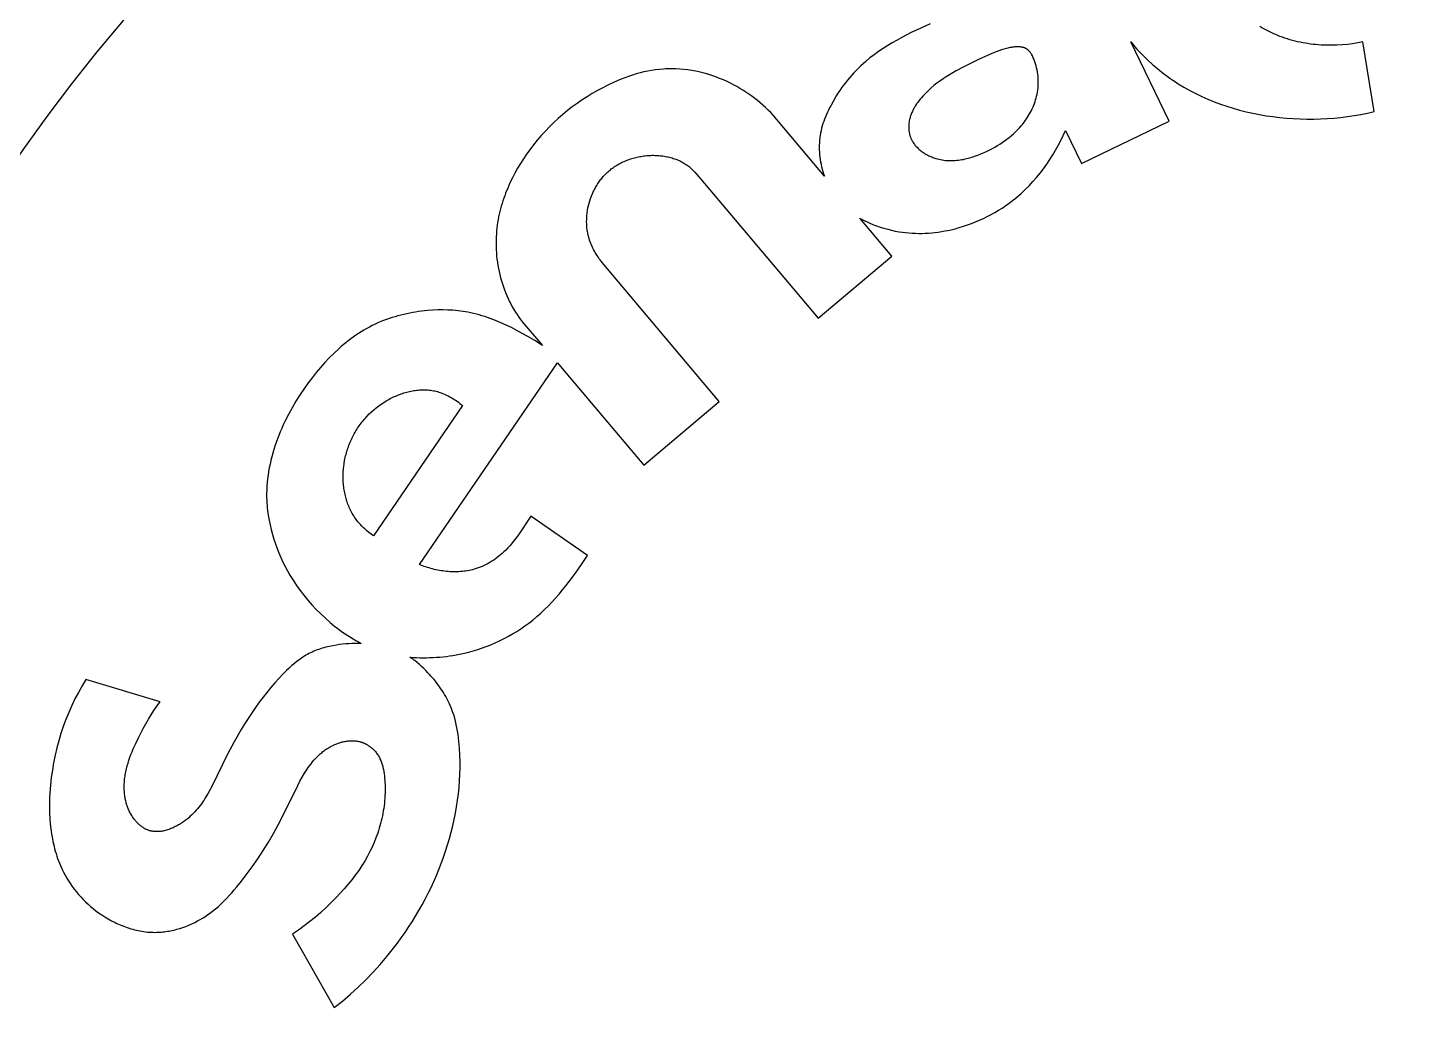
# Model space of a CAD drawing. Extents: x -2485 to -2143, y -68 to 535.
# Drawn here: x -2312.13 to -2277.57, y 190.43 to 215.11 of the extents above; entities that cross this region are included whole.
import ezdxf

# ---------------------------------------------------------------- set-up
doc = ezdxf.new("R2010")
doc.units = 0
doc.layers.add('Contorno', color=5, linetype='Continuous', true_color=0x0000ff)
doc.layers.add('Linha', color=1, linetype='Continuous')

msp = doc.modelspace()

# ---------------------------------------------------------------- linework, layer by layer
at = {"layer": 'Contorno'}
msp.add_arc((-2277.071, 187.311), 43, 90.6662, 269.3338, dxfattribs=at)
at = {"layer": 'Linha'}
for points in [[(-2289.495, 215.199), (-2289.729, 215.094), (-2289.967, 214.98), (-2290.205, 214.857), (-2290.324, 214.791), (-2290.442, 214.723), (-2290.558, 214.653), (-2290.673, 214.579), (-2290.785, 214.503), (-2290.895, 214.424), (-2291.002, 214.342), (-2291.105, 214.257), (-2291.168, 214.202), (-2291.23, 214.146), (-2291.29, 214.088), (-2291.349, 214.03), (-2291.406, 213.97), (-2291.461, 213.91), (-2291.515, 213.848), (-2291.568, 213.785), (-2291.618, 213.722), (-2291.668, 213.657), (-2291.715, 213.592), (-2291.761, 213.525), (-2291.805, 213.458), (-2291.848, 213.39), (-2291.928, 213.251), (-2291.987, 213.144), (-2292.015, 213.089), (-2292.043, 213.034), (-2292.069, 212.979), (-2292.094, 212.923), (-2292.118, 212.867), (-2292.14, 212.81), (-2292.161, 212.753), (-2292.181, 212.695), (-2292.199, 212.637), (-2292.215, 212.578), (-2292.229, 212.518), (-2292.242, 212.458), (-2292.253, 212.397), (-2292.257, 212.367), (-2292.261, 212.336), (-2292.267, 212.277), (-2292.271, 212.218), (-2292.274, 212.158), (-2292.274, 212.098), (-2292.273, 212.038), (-2292.27, 211.977), (-2292.265, 211.917), (-2292.258, 211.856), (-2292.249, 211.795), (-2292.239, 211.735), (-2292.227, 211.675), (-2292.214, 211.614), (-2292.199, 211.555), (-2292.182, 211.495), (-2292.164, 211.436), (-2292.144, 211.378), (-2293.43, 212.907), (-2293.492, 212.972), (-2293.555, 213.035), (-2293.62, 213.096), (-2293.687, 213.157), (-2293.754, 213.215), (-2293.823, 213.272), (-2293.894, 213.328), (-2293.965, 213.382), (-2294.038, 213.434), (-2294.113, 213.484), (-2294.188, 213.533), (-2294.265, 213.58), (-2294.343, 213.625), (-2294.422, 213.668), (-2294.502, 213.71), (-2294.583, 213.749), (-2294.678, 213.791), (-2294.773, 213.831), (-2294.869, 213.868), (-2294.967, 213.902), (-2295.066, 213.933), (-2295.165, 213.961), (-2295.265, 213.986), (-2295.366, 214.008), (-2295.467, 214.027), (-2295.569, 214.042), (-2295.671, 214.055), (-2295.773, 214.064), (-2295.875, 214.07), (-2295.978, 214.072), (-2296.08, 214.07), (-2296.131, 214.068), (-2296.182, 214.065), (-2296.281, 214.057), (-2296.38, 214.045), (-2296.478, 214.031), (-2296.576, 214.013), (-2296.673, 213.991), (-2296.77, 213.968), (-2296.867, 213.941), (-2296.962, 213.912), (-2297.058, 213.88), (-2297.152, 213.846), (-2297.246, 213.809), (-2297.339, 213.771), (-2297.431, 213.73), (-2297.523, 213.687), (-2297.613, 213.643), (-2297.703, 213.597), (-2297.836, 213.525), (-2297.967, 213.45), (-2298.096, 213.371), (-2298.223, 213.289), (-2298.347, 213.203), (-2298.469, 213.114), (-2298.588, 213.022), (-2298.705, 212.926), (-2298.819, 212.827), (-2298.93, 212.725), (-2299.038, 212.619), (-2299.144, 212.51), (-2299.246, 212.398), (-2299.346, 212.282), (-2299.442, 212.164), (-2299.535, 212.042), (-2299.616, 211.93), (-2299.693, 211.815), (-2299.768, 211.698), (-2299.84, 211.579), (-2299.908, 211.457), (-2299.972, 211.334), (-2300.033, 211.209), (-2300.089, 211.081), (-2300.141, 210.953), (-2300.165, 210.888), (-2300.188, 210.822), (-2300.21, 210.757), (-2300.231, 210.691), (-2300.251, 210.624), (-2300.269, 210.558), (-2300.286, 210.491), (-2300.302, 210.423), (-2300.316, 210.356), (-2300.329, 210.288), (-2300.341, 210.22), (-2300.351, 210.151), (-2300.36, 210.083), (-2300.367, 210.014), (-2300.374, 209.935), (-2300.379, 209.856), (-2300.382, 209.776), (-2300.382, 209.697), (-2300.381, 209.617), (-2300.378, 209.537), (-2300.373, 209.458), (-2300.367, 209.378), (-2300.358, 209.299), (-2300.348, 209.22), (-2300.335, 209.142), (-2300.321, 209.063), (-2300.305, 208.986), (-2300.287, 208.908), (-2300.268, 208.831), (-2300.246, 208.755), (-2300.223, 208.679), (-2300.198, 208.604), (-2300.172, 208.53), (-2300.143, 208.457), (-2300.113, 208.384), (-2300.081, 208.313), (-2300.048, 208.242), (-2300.012, 208.172), (-2299.975, 208.104), (-2299.937, 208.037), (-2299.897, 207.97), (-2299.855, 207.905), (-2299.811, 207.842), (-2299.766, 207.779), (-2299.719, 207.719), (-2299.671, 207.659), (-2299.219, 207.134), (-2299.409, 207.253), (-2299.602, 207.368), (-2299.798, 207.477), (-2299.997, 207.58), (-2300.128, 207.643), (-2300.26, 207.703), (-2300.394, 207.759), (-2300.529, 207.81), (-2300.598, 207.834), (-2300.666, 207.857), (-2300.735, 207.879), (-2300.804, 207.899), (-2300.874, 207.918), (-2300.944, 207.935), (-2301.015, 207.951), (-2301.085, 207.965), (-2301.147, 207.976), (-2301.21, 207.986), (-2301.273, 207.995), (-2301.335, 208.002), (-2301.398, 208.009), (-2301.462, 208.014), (-2301.525, 208.018), (-2301.588, 208.021), (-2301.715, 208.024), (-2301.843, 208.023), (-2301.97, 208.017), (-2302.097, 208.008), (-2302.172, 208), (-2302.248, 207.991), (-2302.323, 207.981), (-2302.398, 207.97), (-2302.472, 207.957), (-2302.547, 207.943), (-2302.621, 207.927), (-2302.695, 207.911), (-2302.768, 207.893), (-2302.841, 207.873), (-2302.914, 207.853), (-2302.986, 207.831), (-2303.058, 207.807), (-2303.13, 207.783), (-2303.201, 207.757), (-2303.271, 207.73), (-2303.344, 207.699), (-2303.416, 207.665), (-2303.487, 207.63), (-2303.557, 207.594), (-2303.626, 207.556), (-2303.695, 207.516), (-2303.762, 207.475), (-2303.829, 207.432), (-2303.895, 207.388), (-2303.961, 207.343), (-2304.025, 207.296), (-2304.089, 207.248), (-2304.152, 207.198), (-2304.213, 207.147), (-2304.275, 207.096), (-2304.335, 207.042), (-2304.453, 206.933), (-2304.568, 206.819), (-2304.68, 206.701), (-2304.788, 206.579), (-2304.894, 206.453), (-2304.996, 206.324), (-2305.095, 206.192), (-2305.19, 206.058), (-2305.298, 205.898), (-2305.401, 205.734), (-2305.499, 205.568), (-2305.591, 205.398), (-2305.677, 205.227), (-2305.718, 205.14), (-2305.757, 205.053), (-2305.795, 204.965), (-2305.831, 204.877), (-2305.865, 204.788), (-2305.897, 204.699), (-2305.928, 204.61), (-2305.957, 204.52), (-2305.983, 204.429), (-2306.008, 204.339), (-2306.031, 204.248), (-2306.051, 204.157), (-2306.07, 204.065), (-2306.086, 203.974), (-2306.1, 203.882), (-2306.112, 203.79), (-2306.121, 203.698), (-2306.128, 203.606), (-2306.133, 203.514), (-2306.135, 203.421), (-2306.135, 203.329), (-2306.132, 203.237), (-2306.129, 203.176), (-2306.124, 203.115), (-2306.119, 203.055), (-2306.112, 202.994), (-2306.096, 202.873), (-2306.076, 202.753), (-2306.051, 202.633), (-2306.023, 202.513), (-2305.991, 202.394), (-2305.955, 202.276), (-2305.916, 202.159), (-2305.873, 202.042), (-2305.827, 201.927), (-2305.778, 201.813), (-2305.726, 201.7), (-2305.671, 201.589), (-2305.614, 201.479), (-2305.553, 201.37), (-2305.472, 201.242), (-2305.387, 201.115), (-2305.296, 200.989), (-2305.201, 200.866), (-2305.102, 200.745), (-2304.998, 200.627), (-2304.89, 200.512), (-2304.778, 200.4), (-2304.663, 200.291), (-2304.544, 200.187), (-2304.421, 200.087), (-2304.359, 200.038), (-2304.296, 199.991), (-2304.232, 199.945), (-2304.167, 199.9), (-2304.102, 199.857), (-2304.036, 199.815), (-2303.969, 199.774), (-2303.902, 199.735), (-2303.834, 199.697), (-2303.765, 199.661), (-2303.843, 199.661), (-2303.921, 199.66), (-2303.998, 199.657), (-2304.076, 199.652), (-2304.153, 199.646), (-2304.23, 199.638), (-2304.307, 199.628), (-2304.383, 199.616), (-2304.474, 199.601), (-2304.564, 199.582), (-2304.653, 199.561), (-2304.697, 199.549), (-2304.741, 199.537), (-2304.784, 199.524), (-2304.827, 199.509), (-2304.869, 199.494), (-2304.911, 199.478), (-2304.953, 199.461), (-2304.994, 199.443), (-2305.034, 199.424), (-2305.074, 199.404), (-2305.112, 199.383), (-2305.15, 199.362), (-2305.187, 199.339), (-2305.224, 199.315), (-2305.26, 199.291), (-2305.296, 199.266), (-2305.331, 199.24), (-2305.366, 199.213), (-2305.435, 199.158), (-2305.503, 199.101), (-2305.569, 199.042), (-2305.635, 198.982), (-2305.73, 198.886), (-2305.822, 198.787), (-2305.928, 198.67), (-2306.03, 198.551), (-2306.13, 198.43), (-2306.226, 198.307), (-2306.32, 198.182), (-2306.411, 198.055), (-2306.5, 197.927), (-2306.586, 197.798), (-2306.681, 197.649), (-2306.773, 197.498), (-2306.949, 197.191), (-2307.116, 196.878), (-2307.505, 196.084), (-2307.554, 195.991), (-2307.605, 195.9), (-2307.658, 195.81), (-2307.686, 195.766), (-2307.714, 195.722), (-2307.743, 195.679), (-2307.773, 195.636), (-2307.804, 195.595), (-2307.836, 195.553), (-2307.869, 195.513), (-2307.903, 195.473), (-2307.939, 195.434), (-2307.975, 195.396), (-2308.012, 195.359), (-2308.051, 195.323), (-2308.091, 195.287), (-2308.133, 195.253), (-2308.176, 195.219), (-2308.22, 195.187), (-2308.245, 195.17), (-2308.27, 195.154), (-2308.295, 195.137), (-2308.321, 195.121), (-2308.347, 195.106), (-2308.373, 195.091), (-2308.4, 195.077), (-2308.427, 195.063), (-2308.454, 195.05), (-2308.482, 195.037), (-2308.509, 195.025), (-2308.537, 195.013), (-2308.565, 195.003), (-2308.593, 194.993), (-2308.622, 194.983), (-2308.65, 194.975), (-2308.678, 194.967), (-2308.706, 194.96), (-2308.735, 194.954), (-2308.763, 194.949), (-2308.791, 194.945), (-2308.819, 194.942), (-2308.833, 194.94), (-2308.847, 194.94), (-2308.861, 194.939), (-2308.875, 194.938), (-2308.889, 194.938), (-2308.903, 194.938), (-2308.917, 194.939), (-2308.931, 194.939), (-2308.945, 194.94), (-2308.958, 194.941), (-2308.972, 194.943), (-2308.985, 194.944), (-2308.999, 194.946), (-2309.012, 194.949), (-2309.026, 194.951), (-2309.039, 194.954), (-2309.052, 194.958), (-2309.065, 194.961), (-2309.078, 194.965), (-2309.091, 194.969), (-2309.108, 194.975), (-2309.124, 194.981), (-2309.14, 194.988), (-2309.156, 194.995), (-2309.171, 195.003), (-2309.187, 195.011), (-2309.202, 195.02), (-2309.218, 195.029), (-2309.233, 195.038), (-2309.248, 195.048), (-2309.262, 195.059), (-2309.277, 195.069), (-2309.291, 195.08), (-2309.305, 195.092), (-2309.319, 195.104), (-2309.333, 195.116), (-2309.346, 195.128), (-2309.359, 195.141), (-2309.373, 195.154), (-2309.385, 195.167), (-2309.398, 195.181), (-2309.41, 195.195), (-2309.422, 195.209), (-2309.434, 195.223), (-2309.457, 195.252), (-2309.48, 195.282), (-2309.501, 195.313), (-2309.521, 195.344), (-2309.534, 195.367), (-2309.547, 195.39), (-2309.56, 195.413), (-2309.572, 195.437), (-2309.583, 195.46), (-2309.594, 195.484), (-2309.605, 195.508), (-2309.615, 195.533), (-2309.624, 195.557), (-2309.633, 195.582), (-2309.641, 195.606), (-2309.649, 195.631), (-2309.656, 195.656), (-2309.663, 195.681), (-2309.669, 195.707), (-2309.675, 195.732), (-2309.68, 195.757), (-2309.685, 195.783), (-2309.69, 195.809), (-2309.694, 195.834), (-2309.7, 195.886), (-2309.705, 195.937), (-2309.708, 195.989), (-2309.709, 196.041), (-2309.709, 196.093), (-2309.707, 196.144), (-2309.705, 196.182), (-2309.702, 196.219), (-2309.698, 196.256), (-2309.694, 196.294), (-2309.688, 196.331), (-2309.683, 196.367), (-2309.676, 196.404), (-2309.669, 196.441), (-2309.652, 196.514), (-2309.633, 196.587), (-2309.612, 196.659), (-2309.589, 196.731), (-2309.565, 196.802), (-2309.538, 196.873), (-2309.51, 196.943), (-2309.48, 197.013), (-2309.418, 197.152), (-2309.353, 197.289), (-2309.231, 197.525), (-2309.168, 197.641), (-2309.102, 197.755), (-2309.033, 197.867), (-2308.962, 197.978), (-2308.888, 198.086), (-2308.809, 198.192), (-2310.67, 198.754), (-2310.766, 198.595), (-2310.857, 198.432), (-2310.943, 198.267), (-2311.024, 198.098), (-2311.1, 197.927), (-2311.171, 197.753), (-2311.236, 197.577), (-2311.296, 197.399), (-2311.35, 197.219), (-2311.399, 197.037), (-2311.442, 196.853), (-2311.48, 196.668), (-2311.511, 196.481), (-2311.538, 196.293), (-2311.558, 196.104), (-2311.572, 195.913), (-2311.578, 195.784), (-2311.582, 195.654), (-2311.582, 195.525), (-2311.579, 195.395), (-2311.572, 195.266), (-2311.563, 195.137), (-2311.549, 195.009), (-2311.531, 194.882), (-2311.509, 194.756), (-2311.497, 194.694), (-2311.484, 194.631), (-2311.469, 194.57), (-2311.453, 194.508), (-2311.436, 194.447), (-2311.418, 194.387), (-2311.399, 194.326), (-2311.379, 194.267), (-2311.357, 194.207), (-2311.334, 194.149), (-2311.31, 194.091), (-2311.285, 194.033), (-2311.258, 193.976), (-2311.23, 193.92), (-2311.19, 193.846), (-2311.149, 193.773), (-2311.105, 193.701), (-2311.059, 193.631), (-2311.01, 193.562), (-2310.96, 193.495), (-2310.907, 193.428), (-2310.853, 193.364), (-2310.796, 193.301), (-2310.738, 193.239), (-2310.677, 193.179), (-2310.615, 193.121), (-2310.551, 193.064), (-2310.485, 193.009), (-2310.418, 192.956), (-2310.349, 192.905), (-2310.27, 192.851), (-2310.19, 192.799), (-2310.108, 192.749), (-2310.024, 192.703), (-2309.939, 192.659), (-2309.896, 192.638), (-2309.852, 192.618), (-2309.809, 192.599), (-2309.764, 192.581), (-2309.72, 192.564), (-2309.675, 192.547), (-2309.631, 192.531), (-2309.585, 192.517), (-2309.54, 192.503), (-2309.495, 192.49), (-2309.449, 192.478), (-2309.403, 192.467), (-2309.357, 192.456), (-2309.311, 192.447), (-2309.264, 192.439), (-2309.218, 192.432), (-2309.171, 192.426), (-2309.124, 192.421), (-2309.078, 192.417), (-2309.031, 192.415), (-2308.984, 192.413), (-2308.937, 192.412), (-2308.897, 192.413), (-2308.858, 192.414), (-2308.818, 192.416), (-2308.779, 192.419), (-2308.739, 192.423), (-2308.7, 192.427), (-2308.66, 192.432), (-2308.621, 192.438), (-2308.582, 192.445), (-2308.543, 192.452), (-2308.504, 192.46), (-2308.465, 192.469), (-2308.426, 192.478), (-2308.387, 192.488), (-2308.31, 192.511), (-2308.234, 192.536), (-2308.159, 192.563), (-2308.085, 192.593), (-2308.011, 192.625), (-2307.939, 192.66), (-2307.868, 192.697), (-2307.799, 192.736), (-2307.73, 192.777), (-2307.69, 192.803), (-2307.65, 192.829), (-2307.61, 192.856), (-2307.571, 192.884), (-2307.494, 192.942), (-2307.42, 193.002), (-2307.347, 193.064), (-2307.276, 193.129), (-2307.207, 193.195), (-2307.14, 193.263), (-2307.074, 193.333), (-2307.009, 193.404), (-2306.946, 193.477), (-2306.884, 193.55), (-2306.764, 193.7), (-2306.647, 193.852), (-2306.501, 194.054), (-2306.36, 194.257), (-2306.224, 194.464), (-2306.093, 194.674), (-2305.967, 194.889), (-2305.845, 195.107), (-2305.727, 195.331), (-2305.356, 196.096), (-2305.301, 196.201), (-2305.244, 196.304), (-2305.185, 196.405), (-2305.154, 196.454), (-2305.122, 196.503), (-2305.09, 196.55), (-2305.056, 196.597), (-2305.022, 196.642), (-2304.986, 196.687), (-2304.949, 196.73), (-2304.911, 196.772), (-2304.872, 196.813), (-2304.832, 196.852), (-2304.811, 196.871), (-2304.79, 196.89), (-2304.768, 196.908), (-2304.746, 196.926), (-2304.724, 196.944), (-2304.701, 196.961), (-2304.678, 196.978), (-2304.655, 196.995), (-2304.631, 197.011), (-2304.607, 197.026), (-2304.582, 197.041), (-2304.557, 197.056), (-2304.536, 197.068), (-2304.514, 197.08), (-2304.493, 197.091), (-2304.47, 197.102), (-2304.448, 197.112), (-2304.425, 197.122), (-2304.403, 197.132), (-2304.379, 197.141), (-2304.356, 197.15), (-2304.333, 197.159), (-2304.309, 197.166), (-2304.286, 197.174), (-2304.262, 197.181), (-2304.238, 197.187), (-2304.214, 197.193), (-2304.19, 197.198), (-2304.165, 197.203), (-2304.141, 197.207), (-2304.117, 197.211), (-2304.092, 197.214), (-2304.068, 197.216), (-2304.044, 197.218), (-2304.019, 197.219), (-2303.995, 197.219), (-2303.971, 197.219), (-2303.946, 197.218), (-2303.922, 197.216), (-2303.898, 197.213), (-2303.874, 197.21), (-2303.85, 197.206), (-2303.827, 197.201), (-2303.803, 197.195), (-2303.79, 197.192), (-2303.776, 197.188), (-2303.763, 197.184), (-2303.749, 197.179), (-2303.736, 197.175), (-2303.723, 197.17), (-2303.71, 197.165), (-2303.697, 197.159), (-2303.684, 197.154), (-2303.671, 197.148), (-2303.659, 197.142), (-2303.646, 197.135), (-2303.633, 197.129), (-2303.621, 197.122), (-2303.609, 197.115), (-2303.597, 197.108), (-2303.585, 197.1), (-2303.573, 197.093), (-2303.561, 197.085), (-2303.55, 197.077), (-2303.538, 197.069), (-2303.527, 197.06), (-2303.516, 197.052), (-2303.505, 197.043), (-2303.494, 197.034), (-2303.484, 197.025), (-2303.473, 197.015), (-2303.463, 197.006), (-2303.453, 196.996), (-2303.444, 196.986), (-2303.434, 196.976), (-2303.425, 196.966), (-2303.416, 196.956), (-2303.408, 196.947), (-2303.391, 196.927), (-2303.376, 196.906), (-2303.361, 196.885), (-2303.347, 196.863), (-2303.333, 196.841), (-2303.32, 196.819), (-2303.308, 196.796), (-2303.297, 196.773), (-2303.286, 196.749), (-2303.275, 196.725), (-2303.266, 196.701), (-2303.257, 196.676), (-2303.248, 196.651), (-2303.24, 196.626), (-2303.232, 196.6), (-2303.225, 196.575), (-2303.219, 196.549), (-2303.213, 196.522), (-2303.207, 196.496), (-2303.197, 196.443), (-2303.189, 196.389), (-2303.182, 196.334), (-2303.176, 196.28), (-2303.172, 196.225), (-2303.168, 196.17), (-2303.166, 196.104), (-2303.164, 196.038), (-2303.164, 195.973), (-2303.165, 195.907), (-2303.168, 195.842), (-2303.172, 195.777), (-2303.177, 195.713), (-2303.183, 195.648), (-2303.19, 195.584), (-2303.199, 195.521), (-2303.209, 195.457), (-2303.22, 195.394), (-2303.232, 195.331), (-2303.246, 195.269), (-2303.26, 195.207), (-2303.276, 195.145), (-2303.293, 195.084), (-2303.311, 195.023), (-2303.33, 194.962), (-2303.35, 194.902), (-2303.371, 194.842), (-2303.393, 194.783), (-2303.44, 194.665), (-2303.492, 194.549), (-2303.547, 194.436), (-2303.606, 194.324), (-2303.668, 194.214), (-2303.706, 194.151), (-2303.745, 194.088), (-2303.827, 193.966), (-2303.913, 193.846), (-2304.002, 193.729), (-2304.095, 193.614), (-2304.191, 193.502), (-2304.29, 193.392), (-2304.391, 193.284), (-2304.517, 193.157), (-2304.646, 193.033), (-2304.778, 192.913), (-2304.913, 192.796), (-2305.051, 192.683), (-2305.192, 192.574), (-2305.336, 192.469), (-2305.483, 192.369), (-2304.439, 190.526), (-2304.234, 190.69), (-2304.034, 190.861)], [(-2304.034, 190.861), (-2303.84, 191.038), (-2303.651, 191.221), (-2303.467, 191.41), (-2303.29, 191.605), (-2303.118, 191.806), (-2302.952, 192.013), (-2302.854, 192.142), (-2302.758, 192.273), (-2302.665, 192.406), (-2302.574, 192.542), (-2302.485, 192.679), (-2302.399, 192.818), (-2302.316, 192.959), (-2302.236, 193.102), (-2302.158, 193.246), (-2302.083, 193.392), (-2302.011, 193.54), (-2301.942, 193.688), (-2301.877, 193.839), (-2301.814, 193.99), (-2301.754, 194.143), (-2301.698, 194.297), (-2301.645, 194.452), (-2301.595, 194.608), (-2301.549, 194.765), (-2301.506, 194.923), (-2301.467, 195.082), (-2301.431, 195.242), (-2301.399, 195.402), (-2301.371, 195.562), (-2301.347, 195.724), (-2301.326, 195.885), (-2301.31, 196.048), (-2301.297, 196.21), (-2301.288, 196.373), (-2301.284, 196.535), (-2301.284, 196.698), (-2301.288, 196.861), (-2301.297, 197.033), (-2301.304, 197.118), (-2301.312, 197.203), (-2301.321, 197.288), (-2301.333, 197.372), (-2301.346, 197.456), (-2301.361, 197.54), (-2301.378, 197.623), (-2301.398, 197.705), (-2301.419, 197.786), (-2301.443, 197.867), (-2301.47, 197.947), (-2301.499, 198.026), (-2301.53, 198.103), (-2301.547, 198.142), (-2301.564, 198.18), (-2301.589, 198.231), (-2301.615, 198.281), (-2301.642, 198.331), (-2301.671, 198.38), (-2301.7, 198.429), (-2301.731, 198.477), (-2301.763, 198.524), (-2301.796, 198.571), (-2301.829, 198.617), (-2301.864, 198.663), (-2301.9, 198.708), (-2301.937, 198.753), (-2301.975, 198.796), (-2302.014, 198.839), (-2302.053, 198.882), (-2302.094, 198.923), (-2302.144, 198.978), (-2302.196, 199.031), (-2302.25, 199.082), (-2302.305, 199.132), (-2302.362, 199.18), (-2302.42, 199.227), (-2302.449, 199.249), (-2302.479, 199.271), (-2302.51, 199.292), (-2302.541, 199.313), (-2302.458, 199.308), (-2302.375, 199.303), (-2302.292, 199.301), (-2302.209, 199.3), (-2302.125, 199.3), (-2302.042, 199.302), (-2301.959, 199.305), (-2301.876, 199.31), (-2301.793, 199.316), (-2301.711, 199.324), (-2301.628, 199.333), (-2301.545, 199.344), (-2301.463, 199.357), (-2301.381, 199.371), (-2301.299, 199.387), (-2301.218, 199.404), (-2301.098, 199.432), (-2300.98, 199.464), (-2300.862, 199.499), (-2300.746, 199.538), (-2300.63, 199.58), (-2300.516, 199.625), (-2300.403, 199.673), (-2300.291, 199.725), (-2300.181, 199.779), (-2300.072, 199.837), (-2299.966, 199.898), (-2299.861, 199.961), (-2299.758, 200.028), (-2299.657, 200.097), (-2299.558, 200.17), (-2299.462, 200.245), (-2299.359, 200.33), (-2299.26, 200.418), (-2299.163, 200.509), (-2299.068, 200.602), (-2298.976, 200.699), (-2298.886, 200.797), (-2298.798, 200.897), (-2298.712, 201), (-2298.629, 201.104), (-2298.547, 201.209), (-2298.388, 201.423), (-2298.236, 201.641), (-2298.088, 201.861), (-2299.511, 202.852), (-2299.821, 202.386), (-2299.905, 202.271), (-2299.948, 202.215), (-2299.993, 202.159), (-2300.039, 202.105), (-2300.086, 202.053), (-2300.135, 202.001), (-2300.185, 201.952), (-2300.225, 201.915), (-2300.266, 201.879), (-2300.308, 201.844), (-2300.352, 201.811), (-2300.396, 201.779), (-2300.44, 201.748), (-2300.486, 201.718), (-2300.533, 201.69), (-2300.58, 201.663), (-2300.628, 201.638), (-2300.677, 201.614), (-2300.727, 201.592), (-2300.777, 201.571), (-2300.828, 201.552), (-2300.88, 201.534), (-2300.932, 201.519), (-2300.974, 201.508), (-2301.016, 201.498), (-2301.058, 201.489), (-2301.101, 201.481), (-2301.144, 201.474), (-2301.188, 201.468), (-2301.231, 201.463), (-2301.275, 201.46), (-2301.318, 201.457), (-2301.362, 201.455), (-2301.406, 201.455), (-2301.45, 201.455), (-2301.494, 201.456), (-2301.538, 201.458), (-2301.582, 201.461), (-2301.626, 201.465), (-2301.67, 201.47), (-2301.714, 201.476), (-2301.758, 201.483), (-2301.801, 201.49), (-2301.845, 201.498), (-2301.888, 201.507), (-2301.931, 201.517), (-2301.974, 201.528), (-2302.017, 201.539), (-2302.059, 201.551), (-2302.101, 201.564), (-2302.142, 201.578), (-2302.184, 201.592), (-2302.225, 201.607), (-2302.265, 201.623), (-2302.305, 201.639), (-2298.842, 206.696), (-2298.724, 206.558), (-2296.677, 204.13), (-2294.781, 205.728), (-2297.721, 209.215), (-2297.747, 209.248), (-2297.773, 209.283), (-2297.799, 209.317), (-2297.823, 209.352), (-2297.847, 209.388), (-2297.871, 209.424), (-2297.893, 209.461), (-2297.914, 209.498), (-2297.935, 209.536), (-2297.955, 209.574), (-2297.973, 209.613), (-2297.991, 209.653), (-2298.007, 209.692), (-2298.022, 209.733), (-2298.036, 209.774), (-2298.049, 209.815), (-2298.057, 209.843), (-2298.065, 209.871), (-2298.071, 209.9), (-2298.077, 209.928), (-2298.083, 209.957), (-2298.088, 209.986), (-2298.093, 210.015), (-2298.097, 210.044), (-2298.1, 210.074), (-2298.103, 210.103), (-2298.105, 210.133), (-2298.107, 210.162), (-2298.108, 210.192), (-2298.109, 210.222), (-2298.109, 210.252), (-2298.108, 210.282), (-2298.107, 210.312), (-2298.106, 210.342), (-2298.104, 210.372), (-2298.101, 210.402), (-2298.098, 210.432), (-2298.095, 210.462), (-2298.086, 210.522), (-2298.075, 210.582), (-2298.062, 210.641), (-2298.047, 210.7), (-2298.029, 210.759), (-2298.01, 210.817), (-2297.989, 210.874), (-2297.978, 210.903), (-2297.966, 210.931), (-2297.954, 210.959), (-2297.941, 210.987), (-2297.927, 211.014), (-2297.914, 211.042), (-2297.899, 211.069), (-2297.885, 211.095), (-2297.869, 211.122), (-2297.854, 211.148), (-2297.837, 211.174), (-2297.821, 211.2), (-2297.803, 211.225), (-2297.786, 211.25), (-2297.768, 211.275), (-2297.749, 211.299), (-2297.73, 211.323), (-2297.71, 211.346), (-2297.691, 211.369), (-2297.67, 211.392), (-2297.649, 211.414), (-2297.628, 211.436), (-2297.606, 211.458), (-2297.584, 211.479), (-2297.561, 211.499), (-2297.538, 211.519), (-2297.514, 211.539), (-2297.49, 211.558), (-2297.463, 211.578), (-2297.436, 211.598), (-2297.408, 211.617), (-2297.38, 211.636), (-2297.351, 211.654), (-2297.322, 211.671), (-2297.292, 211.688), (-2297.262, 211.704), (-2297.231, 211.719), (-2297.201, 211.734), (-2297.169, 211.748), (-2297.138, 211.762), (-2297.106, 211.775), (-2297.074, 211.787), (-2297.041, 211.799), (-2297.009, 211.81), (-2296.976, 211.82), (-2296.943, 211.83), (-2296.909, 211.839), (-2296.876, 211.848), (-2296.842, 211.856), (-2296.808, 211.863), (-2296.774, 211.869), (-2296.74, 211.875), (-2296.706, 211.881), (-2296.672, 211.886), (-2296.638, 211.89), (-2296.603, 211.893), (-2296.569, 211.896), (-2296.534, 211.898), (-2296.5, 211.9), (-2296.466, 211.901), (-2296.431, 211.901), (-2296.397, 211.9), (-2296.363, 211.899), (-2296.329, 211.897), (-2296.295, 211.895), (-2296.261, 211.892), (-2296.228, 211.888), (-2296.194, 211.884), (-2296.161, 211.879), (-2296.128, 211.873), (-2296.095, 211.867), (-2296.063, 211.86), (-2296.03, 211.852), (-2295.998, 211.844), (-2295.967, 211.835), (-2295.935, 211.825), (-2295.904, 211.815), (-2295.874, 211.804), (-2295.843, 211.792), (-2295.814, 211.78), (-2295.784, 211.767), (-2295.755, 211.753), (-2295.726, 211.739), (-2295.698, 211.724), (-2295.671, 211.708), (-2295.644, 211.691), (-2295.617, 211.674), (-2295.591, 211.657), (-2295.565, 211.638), (-2295.54, 211.619), (-2295.516, 211.599), (-2295.492, 211.579), (-2295.475, 211.563), (-2295.458, 211.547), (-2295.426, 211.514), (-2295.394, 211.48), (-2295.241, 211.305), (-2292.302, 207.818), (-2290.456, 209.374), (-2291.254, 210.321), (-2291.231, 210.309), (-2291.18, 210.282), (-2291.128, 210.256), (-2291.075, 210.231), (-2291.023, 210.207), (-2290.931, 210.168), (-2290.839, 210.133), (-2290.746, 210.1), (-2290.652, 210.071), (-2290.557, 210.045), (-2290.462, 210.022), (-2290.366, 210.002), (-2290.269, 209.985), (-2290.188, 209.973), (-2290.107, 209.962), (-2290.026, 209.954), (-2289.944, 209.949), (-2289.862, 209.945), (-2289.78, 209.943), (-2289.698, 209.944), (-2289.616, 209.946), (-2289.535, 209.951), (-2289.453, 209.957), (-2289.371, 209.966), (-2289.29, 209.976), (-2289.209, 209.989), (-2289.128, 210.003), (-2289.048, 210.018), (-2288.969, 210.036), (-2288.865, 210.061), (-2288.762, 210.089), (-2288.659, 210.12), (-2288.557, 210.154), (-2288.456, 210.19), (-2288.355, 210.23), (-2288.256, 210.272), (-2288.158, 210.317), (-2288.061, 210.364), (-2287.966, 210.414), (-2287.872, 210.467), (-2287.779, 210.522), (-2287.688, 210.579), (-2287.598, 210.639), (-2287.511, 210.702), (-2287.425, 210.766), (-2287.37, 210.81), (-2287.317, 210.854), (-2287.263, 210.9), (-2287.211, 210.946), (-2287.109, 211.041), (-2287.011, 211.139), (-2286.915, 211.241), (-2286.824, 211.346), (-2286.735, 211.454), (-2286.65, 211.564), (-2286.569, 211.677), (-2286.491, 211.792), (-2286.416, 211.91), (-2286.345, 212.029), (-2286.278, 212.151), (-2286.214, 212.274), (-2286.153, 212.398), (-2286.097, 212.524), (-2285.7, 211.697), (-2283.496, 212.755), (-2284.46, 214.746), (-2284.41, 214.685), (-2284.359, 214.625), (-2284.307, 214.566), (-2284.253, 214.508), (-2284.144, 214.394), (-2284.03, 214.285), (-2283.914, 214.179), (-2283.794, 214.077), (-2283.671, 213.979), (-2283.546, 213.884), (-2283.478, 213.835), (-2283.409, 213.787), (-2283.34, 213.74), (-2283.27, 213.695), (-2283.127, 213.608), (-2282.981, 213.525), (-2282.832, 213.448), (-2282.681, 213.375), (-2282.527, 213.307), (-2282.371, 213.243), (-2282.213, 213.184), (-2282.053, 213.13), (-2281.892, 213.08), (-2281.729, 213.035), (-2281.565, 212.994), (-2281.4, 212.957), (-2281.234, 212.924), (-2281.067, 212.895), (-2280.897, 212.871), (-2280.727, 212.85), (-2280.556, 212.834), (-2280.385, 212.822), (-2280.214, 212.814), (-2280.043, 212.81), (-2279.872, 212.81), (-2279.701, 212.815), (-2279.531, 212.823), (-2279.361, 212.836), (-2279.191, 212.853), (-2279.022, 212.873), (-2278.854, 212.898), (-2278.686, 212.927), (-2278.519, 212.96), (-2278.354, 212.997), (-2278.639, 214.743), (-2278.767, 214.719), (-2278.897, 214.699), (-2279.027, 214.683), (-2279.158, 214.671), (-2279.29, 214.663), (-2279.422, 214.66), (-2279.555, 214.661), (-2279.687, 214.667), (-2279.753, 214.672), (-2279.819, 214.677), (-2279.885, 214.684), (-2279.95, 214.692), (-2280.016, 214.702), (-2280.081, 214.712), (-2280.146, 214.724), (-2280.211, 214.737), (-2280.276, 214.751), (-2280.34, 214.766), (-2280.404, 214.783), (-2280.467, 214.8), (-2280.531, 214.82), (-2280.593, 214.84), (-2280.656, 214.862), (-2280.718, 214.885), (-2280.77, 214.905), (-2280.821, 214.927), (-2280.873, 214.949), (-2280.923, 214.972), (-2280.974, 214.996), (-2281.024, 215.021), (-2281.073, 215.047), (-2281.122, 215.074), (-2281.171, 215.102), (-2281.219, 215.131)], [(-2303.515, 202.399), (-2303.571, 202.442), (-2303.624, 202.486), (-2303.651, 202.509), (-2303.676, 202.532), (-2303.702, 202.556), (-2303.727, 202.58), (-2303.752, 202.605), (-2303.775, 202.63), (-2303.799, 202.656), (-2303.822, 202.682), (-2303.844, 202.709), (-2303.866, 202.736), (-2303.888, 202.765), (-2303.909, 202.794), (-2303.929, 202.824), (-2303.949, 202.855), (-2303.968, 202.886), (-2303.987, 202.917), (-2304.004, 202.949), (-2304.021, 202.982), (-2304.038, 203.015), (-2304.053, 203.048), (-2304.068, 203.082), (-2304.082, 203.116), (-2304.095, 203.15), (-2304.108, 203.185), (-2304.12, 203.22), (-2304.131, 203.256), (-2304.142, 203.291), (-2304.152, 203.328), (-2304.161, 203.364), (-2304.169, 203.401), (-2304.177, 203.438), (-2304.184, 203.475), (-2304.19, 203.512), (-2304.196, 203.55), (-2304.201, 203.588), (-2304.205, 203.626), (-2304.209, 203.664), (-2304.212, 203.702), (-2304.214, 203.741), (-2304.215, 203.779), (-2304.216, 203.818), (-2304.216, 203.857), (-2304.215, 203.896), (-2304.214, 203.935), (-2304.212, 203.973), (-2304.209, 204.012), (-2304.206, 204.051), (-2304.202, 204.091), (-2304.192, 204.168), (-2304.179, 204.246), (-2304.163, 204.324), (-2304.154, 204.362), (-2304.144, 204.401), (-2304.134, 204.439), (-2304.123, 204.477), (-2304.111, 204.515), (-2304.099, 204.553), (-2304.086, 204.591), (-2304.073, 204.628), (-2304.058, 204.666), (-2304.043, 204.703), (-2304.027, 204.739), (-2304.011, 204.776), (-2303.994, 204.812), (-2303.976, 204.848), (-2303.958, 204.884), (-2303.939, 204.919), (-2303.919, 204.954), (-2303.899, 204.988), (-2303.877, 205.022), (-2303.856, 205.056), (-2303.834, 205.088), (-2303.812, 205.12), (-2303.789, 205.151), (-2303.766, 205.182), (-2303.742, 205.213), (-2303.718, 205.243), (-2303.693, 205.272), (-2303.667, 205.302), (-2303.615, 205.359), (-2303.56, 205.414), (-2303.504, 205.467), (-2303.446, 205.519), (-2303.387, 205.568), (-2303.325, 205.615), (-2303.263, 205.66), (-2303.199, 205.702), (-2303.134, 205.743), (-2303.068, 205.78), (-2303.035, 205.798), (-2303.001, 205.816), (-2302.967, 205.832), (-2302.933, 205.848), (-2302.899, 205.864), (-2302.865, 205.879), (-2302.83, 205.893), (-2302.796, 205.906), (-2302.761, 205.919), (-2302.726, 205.931), (-2302.691, 205.942), (-2302.656, 205.952), (-2302.62, 205.962), (-2302.585, 205.971), (-2302.55, 205.979), (-2302.514, 205.987), (-2302.479, 205.994), (-2302.444, 206), (-2302.408, 206.005), (-2302.373, 206.009), (-2302.337, 206.013), (-2302.302, 206.016), (-2302.267, 206.018), (-2302.232, 206.019), (-2302.196, 206.019), (-2302.161, 206.019), (-2302.127, 206.017), (-2302.092, 206.015), (-2302.057, 206.012), (-2302.023, 206.008), (-2301.988, 206.003), (-2301.954, 205.997), (-2301.92, 205.99), (-2301.886, 205.982), (-2301.853, 205.974), (-2301.819, 205.964), (-2301.779, 205.951), (-2301.738, 205.937), (-2301.698, 205.921), (-2301.659, 205.904), (-2301.62, 205.886), (-2301.581, 205.867), (-2301.543, 205.846), (-2301.505, 205.825), (-2301.468, 205.803), (-2301.431, 205.78), (-2301.395, 205.756), (-2301.359, 205.731), (-2301.324, 205.706), (-2301.289, 205.68), (-2301.221, 205.627), (-2303.459, 202.358), (-2303.515, 202.399)]]:
    msp.add_lwpolyline(points, dxfattribs=at)
msp.add_open_spline([(-2289.028, 211.77), (-2289.028, 211.77), (-2289.069, 211.772), (-2289.069, 211.772), (-2289.069, 211.772), (-2289.109, 211.775), (-2289.109, 211.775), (-2289.109, 211.775), (-2289.15, 211.78), (-2289.15, 211.78), (-2289.15, 211.78), (-2289.191, 211.786), (-2289.191, 211.786), (-2289.191, 211.786), (-2289.231, 211.793), (-2289.231, 211.793), (-2289.231, 211.793), (-2289.271, 211.802), (-2289.271, 211.802), (-2289.271, 211.802), (-2289.312, 211.812), (-2289.312, 211.812), (-2289.312, 211.812), (-2289.352, 211.823), (-2289.352, 211.823), (-2289.352, 211.823), (-2289.377, 211.831), (-2289.377, 211.831), (-2289.377, 211.831), (-2289.402, 211.84), (-2289.402, 211.84), (-2289.402, 211.84), (-2289.426, 211.849), (-2289.426, 211.849), (-2289.426, 211.849), (-2289.451, 211.859), (-2289.451, 211.859), (-2289.451, 211.859), (-2289.476, 211.869), (-2289.476, 211.869), (-2289.476, 211.869), (-2289.5, 211.88), (-2289.5, 211.88), (-2289.5, 211.88), (-2289.524, 211.891), (-2289.524, 211.891), (-2289.524, 211.891), (-2289.548, 211.903), (-2289.548, 211.903), (-2289.548, 211.903), (-2289.571, 211.915), (-2289.571, 211.915), (-2289.571, 211.915), (-2289.594, 211.928), (-2289.594, 211.928), (-2289.594, 211.928), (-2289.617, 211.941), (-2289.617, 211.941), (-2289.617, 211.941), (-2289.64, 211.955), (-2289.64, 211.955), (-2289.64, 211.955), (-2289.662, 211.97), (-2289.662, 211.97), (-2289.662, 211.97), (-2289.684, 211.984), (-2289.684, 211.984), (-2289.684, 211.984), (-2289.705, 212), (-2289.705, 212), (-2289.705, 212), (-2289.726, 212.016), (-2289.726, 212.016), (-2289.726, 212.016), (-2289.746, 212.032), (-2289.746, 212.032), (-2289.746, 212.032), (-2289.766, 212.049), (-2289.766, 212.049), (-2289.766, 212.049), (-2289.785, 212.066), (-2289.785, 212.066), (-2289.785, 212.066), (-2289.804, 212.084), (-2289.804, 212.084), (-2289.804, 212.084), (-2289.822, 212.102), (-2289.822, 212.102), (-2289.822, 212.102), (-2289.84, 212.121), (-2289.84, 212.121), (-2289.84, 212.121), (-2289.857, 212.14), (-2289.857, 212.14), (-2289.857, 212.14), (-2289.873, 212.159), (-2289.873, 212.159), (-2289.873, 212.159), (-2289.888, 212.179), (-2289.888, 212.179), (-2289.888, 212.179), (-2289.903, 212.199), (-2289.903, 212.199), (-2289.903, 212.199), (-2289.917, 212.22), (-2289.917, 212.22), (-2289.917, 212.22), (-2289.924, 212.231), (-2289.924, 212.231), (-2289.924, 212.231), (-2289.931, 212.241), (-2289.931, 212.241), (-2289.931, 212.241), (-2289.937, 212.252), (-2289.937, 212.252), (-2289.937, 212.252), (-2289.943, 212.263), (-2289.943, 212.263), (-2289.943, 212.263), (-2289.949, 212.274), (-2289.949, 212.274), (-2289.949, 212.274), (-2289.955, 212.285), (-2289.955, 212.285), (-2289.955, 212.285), (-2289.961, 212.296), (-2289.961, 212.296), (-2289.961, 212.296), (-2289.966, 212.307), (-2289.966, 212.307), (-2289.966, 212.307), (-2289.971, 212.318), (-2289.971, 212.318), (-2289.971, 212.318), (-2289.976, 212.33), (-2289.976, 212.33), (-2289.976, 212.33), (-2289.981, 212.343), (-2289.981, 212.343), (-2289.981, 212.343), (-2289.987, 212.357), (-2289.987, 212.357), (-2289.987, 212.357), (-2289.991, 212.371), (-2289.991, 212.371), (-2289.991, 212.371), (-2289.996, 212.385), (-2289.996, 212.385), (-2289.996, 212.385), (-2290, 212.399), (-2290, 212.399), (-2290, 212.399), (-2290.004, 212.413), (-2290.004, 212.413), (-2290.004, 212.413), (-2290.008, 212.427), (-2290.008, 212.427), (-2290.008, 212.427), (-2290.011, 212.442), (-2290.011, 212.442), (-2290.011, 212.442), (-2290.014, 212.456), (-2290.014, 212.456), (-2290.014, 212.456), (-2290.017, 212.471), (-2290.017, 212.471), (-2290.017, 212.471), (-2290.02, 212.485), (-2290.02, 212.485), (-2290.02, 212.485), (-2290.022, 212.5), (-2290.022, 212.5), (-2290.022, 212.5), (-2290.024, 212.514), (-2290.024, 212.514), (-2290.024, 212.514), (-2290.025, 212.529), (-2290.025, 212.529), (-2290.025, 212.529), (-2290.027, 212.544), (-2290.027, 212.544), (-2290.027, 212.544), (-2290.028, 212.559), (-2290.028, 212.559), (-2290.028, 212.559), (-2290.029, 212.574), (-2290.029, 212.574), (-2290.029, 212.574), (-2290.029, 212.589), (-2290.029, 212.589), (-2290.029, 212.589), (-2290.029, 212.603), (-2290.029, 212.603), (-2290.029, 212.603), (-2290.029, 212.618), (-2290.029, 212.618), (-2290.029, 212.618), (-2290.029, 212.633), (-2290.029, 212.633), (-2290.029, 212.633), (-2290.028, 212.648), (-2290.028, 212.648), (-2290.028, 212.648), (-2290.027, 212.678), (-2290.027, 212.678), (-2290.027, 212.678), (-2290.024, 212.708), (-2290.024, 212.708), (-2290.024, 212.708), (-2290.02, 212.738), (-2290.02, 212.738), (-2290.02, 212.738), (-2290.015, 212.767), (-2290.015, 212.767), (-2290.015, 212.767), (-2290.009, 212.796), (-2290.009, 212.796), (-2290.009, 212.796), (-2290.003, 212.82), (-2290.003, 212.82), (-2290.003, 212.82), (-2289.997, 212.843), (-2289.997, 212.843), (-2289.997, 212.843), (-2289.991, 212.866), (-2289.991, 212.866), (-2289.991, 212.866), (-2289.983, 212.889), (-2289.983, 212.889), (-2289.983, 212.889), (-2289.976, 212.911), (-2289.976, 212.911), (-2289.976, 212.911), (-2289.967, 212.934), (-2289.967, 212.934), (-2289.967, 212.934), (-2289.959, 212.956), (-2289.959, 212.956), (-2289.959, 212.956), (-2289.949, 212.978), (-2289.949, 212.978), (-2289.949, 212.978), (-2289.939, 213), (-2289.939, 213), (-2289.939, 213), (-2289.929, 213.022), (-2289.929, 213.022), (-2289.929, 213.022), (-2289.918, 213.043), (-2289.918, 213.043), (-2289.918, 213.043), (-2289.907, 213.065), (-2289.907, 213.065), (-2289.907, 213.065), (-2289.895, 213.086), (-2289.895, 213.086), (-2289.895, 213.086), (-2289.883, 213.107), (-2289.883, 213.107), (-2289.883, 213.107), (-2289.871, 213.128), (-2289.871, 213.128), (-2289.871, 213.128), (-2289.858, 213.149), (-2289.858, 213.149), (-2289.858, 213.149), (-2289.831, 213.189), (-2289.831, 213.189), (-2289.831, 213.189), (-2289.803, 213.229), (-2289.803, 213.229), (-2289.803, 213.229), (-2289.773, 213.268), (-2289.773, 213.268), (-2289.773, 213.268), (-2289.743, 213.307), (-2289.743, 213.307), (-2289.743, 213.307), (-2289.711, 213.345), (-2289.711, 213.345), (-2289.711, 213.345), (-2289.679, 213.381), (-2289.679, 213.381), (-2289.679, 213.381), (-2289.646, 213.417), (-2289.646, 213.417), (-2289.646, 213.417), (-2289.612, 213.453), (-2289.612, 213.453), (-2289.612, 213.453), (-2289.578, 213.487), (-2289.578, 213.487), (-2289.578, 213.487), (-2289.543, 213.521), (-2289.543, 213.521), (-2289.543, 213.521), (-2289.508, 213.554), (-2289.508, 213.554), (-2289.508, 213.554), (-2289.472, 213.586), (-2289.472, 213.586), (-2289.472, 213.586), (-2289.4, 213.648), (-2289.4, 213.648), (-2289.4, 213.648), (-2289.325, 213.707), (-2289.325, 213.707), (-2289.325, 213.707), (-2289.249, 213.764), (-2289.249, 213.764), (-2289.249, 213.764), (-2289.17, 213.819), (-2289.17, 213.819), (-2289.17, 213.819), (-2289.09, 213.872), (-2289.09, 213.872), (-2289.09, 213.872), (-2289.009, 213.923), (-2289.009, 213.923), (-2289.009, 213.923), (-2288.925, 213.973), (-2288.925, 213.973), (-2288.925, 213.973), (-2288.841, 214.021), (-2288.841, 214.021), (-2288.841, 214.021), (-2288.666, 214.114), (-2288.666, 214.114), (-2288.666, 214.114), (-2288.297, 214.295), (-2288.297, 214.295), (-2288.297, 214.295), (-2288.035, 214.416), (-2288.035, 214.416), (-2288.035, 214.416), (-2287.903, 214.472), (-2287.903, 214.472), (-2287.903, 214.472), (-2287.837, 214.498), (-2287.837, 214.498), (-2287.837, 214.498), (-2287.771, 214.522), (-2287.771, 214.522), (-2287.771, 214.522), (-2287.706, 214.544), (-2287.706, 214.544), (-2287.706, 214.544), (-2287.642, 214.564), (-2287.642, 214.564), (-2287.642, 214.564), (-2287.61, 214.573), (-2287.61, 214.573), (-2287.61, 214.573), (-2287.579, 214.581), (-2287.579, 214.581), (-2287.579, 214.581), (-2287.547, 214.589), (-2287.547, 214.589), (-2287.547, 214.589), (-2287.516, 214.596), (-2287.516, 214.596), (-2287.516, 214.596), (-2287.485, 214.602), (-2287.485, 214.602), (-2287.485, 214.602), (-2287.455, 214.607), (-2287.455, 214.607), (-2287.455, 214.607), (-2287.425, 214.612), (-2287.425, 214.612), (-2287.425, 214.612), (-2287.395, 214.616), (-2287.395, 214.616), (-2287.395, 214.616), (-2287.365, 214.618), (-2287.365, 214.618), (-2287.365, 214.618), (-2287.336, 214.62), (-2287.336, 214.62), (-2287.336, 214.62), (-2287.307, 214.621), (-2287.307, 214.621), (-2287.307, 214.621), (-2287.293, 214.621), (-2287.293, 214.621), (-2287.293, 214.621), (-2287.279, 214.621), (-2287.279, 214.621), (-2287.279, 214.621), (-2287.262, 214.62), (-2287.262, 214.62), (-2287.262, 214.62), (-2287.246, 214.619), (-2287.246, 214.619), (-2287.246, 214.619), (-2287.23, 214.618), (-2287.23, 214.618), (-2287.23, 214.618), (-2287.213, 214.616), (-2287.213, 214.616), (-2287.213, 214.616), (-2287.198, 214.614), (-2287.198, 214.614), (-2287.198, 214.614), (-2287.19, 214.612), (-2287.19, 214.612), (-2287.19, 214.612), (-2287.182, 214.611), (-2287.182, 214.611), (-2287.182, 214.611), (-2287.174, 214.609), (-2287.174, 214.609), (-2287.174, 214.609), (-2287.166, 214.607), (-2287.166, 214.607), (-2287.166, 214.607), (-2287.159, 214.606), (-2287.159, 214.606), (-2287.159, 214.606), (-2287.151, 214.603), (-2287.151, 214.603), (-2287.151, 214.603), (-2287.144, 214.601), (-2287.144, 214.601), (-2287.144, 214.601), (-2287.136, 214.599), (-2287.136, 214.599), (-2287.136, 214.599), (-2287.129, 214.596), (-2287.129, 214.596), (-2287.129, 214.596), (-2287.121, 214.593), (-2287.121, 214.593), (-2287.121, 214.593), (-2287.114, 214.59), (-2287.114, 214.59), (-2287.114, 214.59), (-2287.107, 214.587), (-2287.107, 214.587), (-2287.107, 214.587), (-2287.1, 214.584), (-2287.1, 214.584), (-2287.1, 214.584), (-2287.093, 214.58), (-2287.093, 214.58), (-2287.093, 214.58), (-2287.086, 214.577), (-2287.086, 214.577), (-2287.086, 214.577), (-2287.079, 214.573), (-2287.079, 214.573), (-2287.079, 214.573), (-2287.072, 214.569), (-2287.072, 214.569), (-2287.072, 214.569), (-2287.065, 214.564), (-2287.065, 214.564), (-2287.065, 214.564), (-2287.059, 214.56), (-2287.059, 214.56), (-2287.059, 214.56), (-2287.052, 214.555), (-2287.052, 214.555), (-2287.052, 214.555), (-2287.046, 214.55), (-2287.046, 214.55), (-2287.046, 214.55), (-2287.04, 214.545), (-2287.04, 214.545), (-2287.04, 214.545), (-2287.035, 214.541), (-2287.031, 214.538), (-2287.031, 214.538), (-2287.024, 214.53), (-2287.024, 214.53), (-2287.024, 214.53), (-2287.016, 214.523), (-2287.016, 214.523), (-2287.016, 214.523), (-2287.008, 214.514), (-2287.008, 214.514), (-2287.008, 214.514), (-2287.001, 214.506), (-2287.001, 214.506), (-2287.001, 214.506), (-2286.993, 214.497), (-2286.993, 214.497), (-2286.993, 214.497), (-2286.986, 214.488), (-2286.986, 214.488), (-2286.986, 214.488), (-2286.979, 214.479), (-2286.979, 214.479), (-2286.979, 214.479), (-2286.972, 214.469), (-2286.972, 214.469), (-2286.972, 214.469), (-2286.965, 214.459), (-2286.965, 214.459), (-2286.965, 214.459), (-2286.959, 214.449), (-2286.959, 214.449), (-2286.959, 214.449), (-2286.952, 214.438), (-2286.952, 214.438), (-2286.952, 214.438), (-2286.946, 214.428), (-2286.946, 214.428), (-2286.946, 214.428), (-2286.94, 214.417), (-2286.94, 214.417), (-2286.94, 214.417), (-2286.928, 214.394), (-2286.928, 214.394), (-2286.928, 214.394), (-2286.916, 214.371), (-2286.916, 214.371), (-2286.916, 214.371), (-2286.905, 214.347), (-2286.905, 214.347), (-2286.905, 214.347), (-2286.895, 214.323), (-2286.895, 214.323), (-2286.895, 214.323), (-2286.885, 214.298), (-2286.885, 214.298), (-2286.885, 214.298), (-2286.875, 214.272), (-2286.875, 214.272), (-2286.875, 214.272), (-2286.866, 214.247), (-2286.866, 214.247), (-2286.866, 214.247), (-2286.849, 214.195), (-2286.849, 214.195), (-2286.849, 214.195), (-2286.835, 214.144), (-2286.835, 214.144), (-2286.835, 214.144), (-2286.822, 214.092), (-2286.822, 214.092), (-2286.822, 214.092), (-2286.81, 214.041), (-2286.81, 214.041), (-2286.81, 214.041), (-2286.801, 213.989), (-2286.801, 213.989), (-2286.801, 213.989), (-2286.793, 213.938), (-2286.793, 213.938), (-2286.793, 213.938), (-2286.787, 213.887), (-2286.787, 213.887), (-2286.787, 213.887), (-2286.783, 213.836), (-2286.783, 213.836), (-2286.783, 213.836), (-2286.78, 213.785), (-2286.78, 213.785), (-2286.78, 213.785), (-2286.78, 213.734), (-2286.78, 213.734), (-2286.78, 213.734), (-2286.78, 213.683), (-2286.78, 213.683), (-2286.78, 213.683), (-2286.783, 213.633), (-2286.783, 213.633), (-2286.783, 213.633), (-2286.787, 213.582), (-2286.787, 213.582), (-2286.787, 213.582), (-2286.793, 213.532), (-2286.793, 213.532), (-2286.793, 213.532), (-2286.801, 213.482), (-2286.801, 213.482), (-2286.801, 213.482), (-2286.81, 213.433), (-2286.81, 213.433), (-2286.81, 213.433), (-2286.821, 213.383), (-2286.821, 213.383), (-2286.821, 213.383), (-2286.833, 213.338), (-2286.833, 213.338), (-2286.833, 213.338), (-2286.846, 213.292), (-2286.846, 213.292), (-2286.846, 213.292), (-2286.861, 213.247), (-2286.861, 213.247), (-2286.861, 213.247), (-2286.877, 213.202), (-2286.877, 213.202), (-2286.877, 213.202), (-2286.894, 213.157), (-2286.894, 213.157), (-2286.894, 213.157), (-2286.912, 213.113), (-2286.912, 213.113), (-2286.912, 213.113), (-2286.932, 213.069), (-2286.932, 213.069), (-2286.932, 213.069), (-2286.953, 213.026), (-2286.953, 213.026), (-2286.953, 213.026), (-2286.975, 212.984), (-2286.975, 212.984), (-2286.975, 212.984), (-2286.998, 212.942), (-2286.998, 212.942), (-2286.998, 212.942), (-2287.022, 212.9), (-2287.022, 212.9), (-2287.022, 212.9), (-2287.047, 212.859), (-2287.047, 212.859), (-2287.047, 212.859), (-2287.074, 212.819), (-2287.074, 212.819), (-2287.074, 212.819), (-2287.101, 212.78), (-2287.101, 212.78), (-2287.101, 212.78), (-2287.129, 212.741), (-2287.129, 212.741), (-2287.129, 212.741), (-2287.158, 212.703), (-2287.158, 212.703), (-2287.158, 212.703), (-2287.18, 212.675), (-2287.18, 212.675), (-2287.18, 212.675), (-2287.203, 212.647), (-2287.203, 212.647), (-2287.203, 212.647), (-2287.25, 212.593), (-2287.25, 212.593), (-2287.25, 212.593), (-2287.298, 212.541), (-2287.298, 212.541), (-2287.298, 212.541), (-2287.349, 212.49), (-2287.349, 212.49), (-2287.349, 212.49), (-2287.401, 212.441), (-2287.401, 212.441), (-2287.401, 212.441), (-2287.454, 212.394), (-2287.454, 212.394), (-2287.454, 212.394), (-2287.509, 212.348), (-2287.509, 212.348), (-2287.509, 212.348), (-2287.566, 212.304), (-2287.566, 212.304), (-2287.566, 212.304), (-2287.624, 212.261), (-2287.624, 212.261), (-2287.624, 212.261), (-2287.683, 212.22), (-2287.683, 212.22), (-2287.683, 212.22), (-2287.743, 212.181), (-2287.743, 212.181), (-2287.743, 212.181), (-2287.805, 212.143), (-2287.805, 212.143), (-2287.805, 212.143), (-2287.868, 212.106), (-2287.868, 212.106), (-2287.868, 212.106), (-2287.932, 212.071), (-2287.932, 212.071), (-2287.932, 212.071), (-2287.997, 212.037), (-2287.997, 212.037), (-2287.997, 212.037), (-2288.063, 212.005), (-2288.063, 212.005), (-2288.063, 212.005), (-2288.14, 211.97), (-2288.14, 211.97), (-2288.14, 211.97), (-2288.218, 211.936), (-2288.218, 211.936), (-2288.218, 211.936), (-2288.296, 211.905), (-2288.296, 211.905), (-2288.296, 211.905), (-2288.376, 211.877), (-2288.376, 211.877), (-2288.376, 211.877), (-2288.416, 211.863), (-2288.416, 211.863), (-2288.416, 211.863), (-2288.456, 211.851), (-2288.456, 211.851), (-2288.456, 211.851), (-2288.496, 211.839), (-2288.496, 211.839), (-2288.496, 211.839), (-2288.537, 211.828), (-2288.537, 211.828), (-2288.537, 211.828), (-2288.578, 211.818), (-2288.578, 211.818), (-2288.578, 211.818), (-2288.618, 211.809), (-2288.618, 211.809), (-2288.618, 211.809), (-2288.659, 211.8), (-2288.659, 211.8), (-2288.659, 211.8), (-2288.7, 211.793), (-2288.7, 211.793), (-2288.7, 211.793), (-2288.741, 211.786), (-2288.741, 211.786), (-2288.741, 211.786), (-2288.782, 211.781), (-2288.782, 211.781), (-2288.782, 211.781), (-2288.823, 211.776), (-2288.823, 211.776), (-2288.823, 211.776), (-2288.864, 211.773), (-2288.864, 211.773), (-2288.864, 211.773), (-2288.905, 211.77), (-2288.905, 211.77), (-2288.905, 211.77), (-2288.946, 211.769), (-2288.946, 211.769), (-2288.946, 211.769), (-2288.987, 211.769), (-2288.987, 211.769), (-2288.987, 211.769), (-2289.028, 211.77), (-2289.028, 211.77)], degree=3, knots=[0, 0, 0, 0, 1, 1, 1, 2, 2, 2, 3, 3, 3, 4, 4, 4, 5, 5, 5, 6, 6, 6, 7, 7, 7, 8, 8, 8, 9, 9, 9, 10, 10, 10, 11, 11, 11, 12, 12, 12, 13, 13, 13, 14, 14, 14, 15, 15, 15, 16, 16, 16, 17, 17, 17, 18, 18, 18, 19, 19, 19, 20, 20, 20, 21, 21, 21, 22, 22, 22, 23, 23, 23, 24, 24, 24, 25, 25, 25, 26, 26, 26, 27, 27, 27, 28, 28, 28, 29, 29, 29, 30, 30, 30, 31, 31, 31, 32, 32, 32, 33, 33, 33, 34, 34, 34, 35, 35, 35, 36, 36, 36, 37, 37, 37, 38, 38, 38, 39, 39, 39, 40, 40, 40, 41, 41, 41, 42, 42, 42, 43, 43, 43, 44, 44, 44, 45, 45, 45, 46, 46, 46, 47, 47, 47, 48, 48, 48, 49, 49, 49, 50, 50, 50, 51, 51, 51, 52, 52, 52, 53, 53, 53, 54, 54, 54, 55, 55, 55, 56, 56, 56, 57, 57, 57, 58, 58, 58, 59, 59, 59, 60, 60, 60, 61, 61, 61, 62, 62, 62, 63, 63, 63, 64, 64, 64, 65, 65, 65, 66, 66, 66, 67, 67, 67, 68, 68, 68, 69, 69, 69, 70, 70, 70, 71, 71, 71, 72, 72, 72, 73, 73, 73, 74, 74, 74, 75, 75, 75, 76, 76, 76, 77, 77, 77, 78, 78, 78, 79, 79, 79, 80, 80, 80, 81, 81, 81, 82, 82, 82, 83, 83, 83, 84, 84, 84, 85, 85, 85, 86, 86, 86, 87, 87, 87, 88, 88, 88, 89, 89, 89, 90, 90, 90, 91, 91, 91, 92, 92, 92, 93, 93, 93, 94, 94, 94, 95, 95, 95, 96, 96, 96, 97, 97, 97, 98, 98, 98, 99, 99, 99, 100, 100, 100, 101, 101, 101, 102, 102, 102, 103, 103, 103, 104, 104, 104, 105, 105, 105, 106, 106, 106, 107, 107, 107, 108, 108, 108, 109, 109, 109, 110, 110, 110, 111, 111, 111, 112, 112, 112, 113, 113, 113, 114, 114, 114, 115, 115, 115, 116, 116, 116, 117, 117, 117, 118, 118, 118, 119, 119, 119, 120, 120, 120, 121, 121, 121, 122, 122, 122, 123, 123, 123, 124, 124, 124, 125, 125, 125, 126, 126, 126, 127, 127, 127, 128, 128, 128, 129, 129, 129, 130, 130, 130, 131, 131, 131, 132, 132, 132, 133, 133, 133, 134, 134, 134, 135, 135, 135, 136, 136, 136, 137, 137, 137, 138, 138, 138, 139, 139, 139, 140, 140, 140, 141, 141, 141, 142, 142, 142, 143, 143, 143, 144, 144, 144, 145, 145, 145, 146, 146, 146, 147, 147, 147, 148, 148, 148, 149, 149, 149, 150, 150, 150, 151, 151, 151, 152, 152, 152, 153, 153, 153, 154, 154, 154, 155, 155, 155, 156, 156, 156, 157, 157, 157, 158, 158, 158, 159, 159, 159, 160, 160, 160, 161, 161, 161, 162, 162, 162, 163, 163, 163, 164, 164, 164, 165, 165, 165, 166, 166, 166, 167, 167, 167, 168, 168, 168, 169, 169, 169, 170, 170, 170, 171, 171, 171, 172, 172, 172, 173, 173, 173, 174, 174, 174, 175, 175, 175, 176, 176, 176, 177, 177, 177, 178, 178, 178, 179, 179, 179, 180, 180, 180, 181, 181, 181, 182, 182, 182, 183, 183, 183, 184, 184, 184, 185, 185, 185, 186, 186, 186, 187, 187, 187, 188, 188, 188, 189, 189, 189, 190, 190, 190, 191, 191, 191, 192, 192, 192, 193, 193, 193, 194, 194, 194, 195, 195, 195, 196, 196, 196, 197, 197, 197, 198, 198, 198, 199, 199, 199, 200, 200, 200, 201, 201, 201, 202, 202, 202, 203, 203, 203, 204, 204, 204, 205, 205, 205, 206, 206, 206, 207, 207, 207, 208, 208, 208, 209, 209, 209, 210, 210, 210, 211, 211, 211, 212, 212, 212, 213, 213, 213, 214, 214, 214, 215, 215, 215, 216, 216, 216, 217, 217, 217, 218, 218, 218, 219, 219, 219, 220, 220, 220, 221, 221, 221, 222, 222, 222, 223, 223, 223, 224, 224, 224, 225, 225, 225, 226, 226, 226, 227, 227, 227, 228, 228, 228, 229, 229, 229, 230, 230, 230, 231, 231, 231, 232, 232, 232, 233, 233, 233, 234, 234, 234, 235, 235, 235, 236, 236, 236, 237, 237, 237, 238, 238, 238, 239, 239, 239, 240, 240, 240, 241, 241, 241, 242, 242, 242, 243, 243, 243, 244, 244, 244, 245, 245, 245, 246, 246, 246, 247, 247, 247, 247], dxfattribs=at)

doc.saveas('drawing.dxf')
